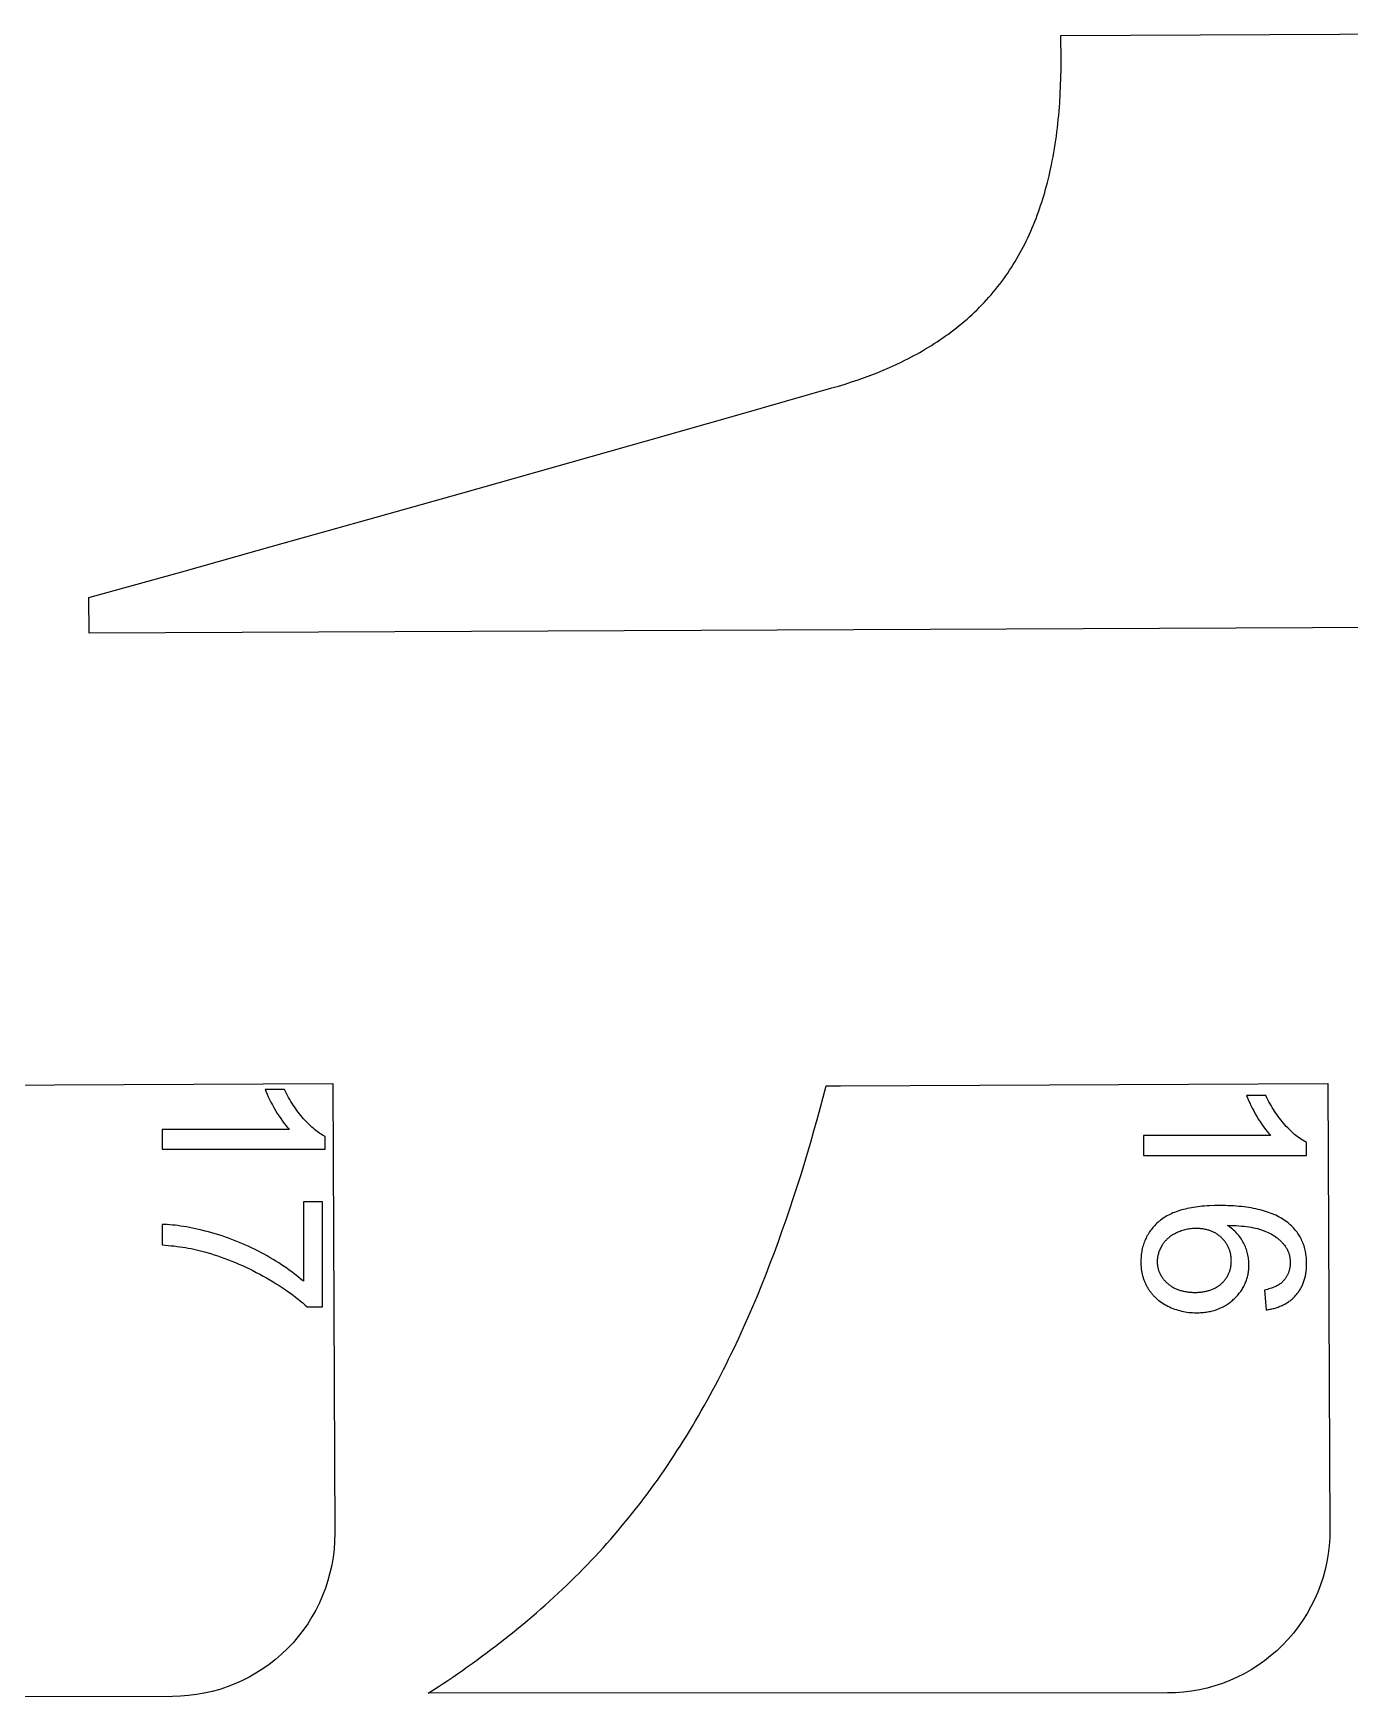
# Model space of a CAD drawing. Extents: x -8894 to -3022, y 6798 to 8329.
# Drawn here: x -4453 to -4048, y 7817 to 8329 of the extents above; entities that cross this region are included whole.
import ezdxf

# ---------------------------------------------------------------- set-up
doc = ezdxf.new("R2010")
doc.units = 0
doc.layers.add('LAYER_03', color=7, linetype='CONTINUOUS')
doc.layers.add('STEVILKE', color=7, linetype='CONTINUOUS')

msp = doc.modelspace()

# ---------------------------------------------------------------- linework, layer by layer
at = {"layer": 'LAYER_03'}
msp.add_lwpolyline([(-4035.93, 8146.39), (-4435.93, 8144.69), (-4435.97, 8155.59), (-4407.37, 8163.58), (-4378.77, 8171.59), (-4350.17, 8179.62), (-4321.58, 8187.67), (-4293, 8195.75), (-4264.43, 8203.85), (-4235.86, 8211.97), (-4207.3, 8220.11), (-4205.27, 8220.7), (-4203.27, 8221.31), (-4201.27, 8221.96), (-4199.29, 8222.62), (-4197.32, 8223.32), (-4195.36, 8224.05), (-4193.42, 8224.81), (-4191.5, 8225.6), (-4189.59, 8226.42), (-4187.7, 8227.28), (-4185.82, 8228.17), (-4184.89, 8228.63), (-4183.96, 8229.1), (-4183.04, 8229.58), (-4182.13, 8230.06), (-4181.21, 8230.56), (-4180.3, 8231.07), (-4179.4, 8231.58), (-4178.5, 8232.11), (-4177.61, 8232.65), (-4176.72, 8233.2), (-4175.84, 8233.75), (-4174.96, 8234.32), (-4174.08, 8234.91), (-4173.21, 8235.5), (-4172.35, 8236.11), (-4171.49, 8236.72), (-4170.64, 8237.35), (-4169.8, 8237.99), (-4168.97, 8238.64), (-4168.14, 8239.3), (-4167.32, 8239.97), (-4166.52, 8240.65), (-4165.72, 8241.34), (-4164.93, 8242.04), (-4164.15, 8242.76), (-4163.39, 8243.48), (-4162.63, 8244.21), (-4161.89, 8244.95), (-4161.16, 8245.7), (-4160.43, 8246.46), (-4159.72, 8247.23), (-4159.02, 8248.01), (-4158.33, 8248.8), (-4157.66, 8249.6), (-4156.99, 8250.4), (-4156.33, 8251.22), (-4155.69, 8252.05), (-4155.06, 8252.89), (-4154.43, 8253.74), (-4153.82, 8254.6), (-4153.22, 8255.46), (-4152.63, 8256.34), (-4152.06, 8257.23), (-4151.49, 8258.12), (-4150.94, 8259.03), (-4150.4, 8259.94), (-4149.87, 8260.85), (-4149.36, 8261.78), (-4148.86, 8262.71), (-4148.37, 8263.64), (-4147.89, 8264.58), (-4147.42, 8265.53), (-4146.97, 8266.49), (-4146.53, 8267.44), (-4146.1, 8268.41), (-4145.68, 8269.37), (-4145.28, 8270.34), (-4144.88, 8271.32), (-4144.5, 8272.3), (-4144.13, 8273.29), (-4143.77, 8274.28), (-4143.42, 8275.27), (-4143.08, 8276.27), (-4142.75, 8277.27), (-4142.44, 8278.28), (-4142.13, 8279.29), (-4141.83, 8280.31), (-4141.55, 8281.33), (-4141.27, 8282.35), (-4141, 8283.37), (-4140.5, 8285.42), (-4140.03, 8287.49), (-4139.76, 8288.75), (-4139.51, 8290.02), (-4139.26, 8291.29), (-4139.04, 8292.56), (-4138.82, 8293.83), (-4138.62, 8295.11), (-4138.42, 8296.38), (-4138.24, 8297.66), (-4138.07, 8298.93), (-4137.92, 8300.21), (-4137.77, 8301.49), (-4137.64, 8302.77), (-4137.51, 8304.06), (-4137.4, 8305.34), (-4137.3, 8306.63), (-4137.2, 8307.91), (-4137.05, 8310.49), (-4136.93, 8313.07), (-4136.84, 8315.65), (-4136.79, 8318.24), (-4136.78, 8320.83), (-4136.79, 8323.43), (-4136.83, 8326.03), (-4136.9, 8328.63), (-3986.72, 8329.28)], dxfattribs=at)
msp.add_lwpolyline([(-4510.92, 8005.37), (-4360.92, 8006.01), (-4360.33, 7867.64, -0.415348), (-4410.3, 7817.42), (-4598.66, 7817.33)], format="xyb", dxfattribs=at)
msp.add_lwpolyline([(-4104.04, 7818.5), (-4331.54, 7818.39), (-4328.51, 7820.36), (-4327, 7821.36), (-4325.5, 7822.37), (-4324, 7823.39), (-4322.51, 7824.41), (-4321.02, 7825.45), (-4319.54, 7826.49), (-4318.07, 7827.54), (-4316.6, 7828.6), (-4315.14, 7829.67), (-4313.69, 7830.75), (-4312.25, 7831.84), (-4310.81, 7832.93), (-4309.38, 7834.03), (-4307.96, 7835.14), (-4306.54, 7836.27), (-4305.14, 7837.39), (-4303.74, 7838.53), (-4302.35, 7839.68), (-4300.97, 7840.83), (-4299.59, 7842), (-4298.23, 7843.17), (-4296.88, 7844.35), (-4295.53, 7845.54), (-4294.2, 7846.74), (-4292.87, 7847.95), (-4291.56, 7849.17), (-4290.25, 7850.39), (-4288.95, 7851.63), (-4287.67, 7852.87), (-4286.4, 7854.12), (-4285.13, 7855.38), (-4283.88, 7856.65), (-4282.64, 7857.93), (-4281.41, 7859.22), (-4280.18, 7860.52), (-4278.97, 7861.83), (-4277.77, 7863.15), (-4276.59, 7864.48), (-4275.41, 7865.81), (-4274.24, 7867.16), (-4273.08, 7868.51), (-4271.94, 7869.88), (-4270.8, 7871.25), (-4269.67, 7872.64), (-4268.56, 7874.03), (-4267.45, 7875.43), (-4266.36, 7876.84), (-4265.27, 7878.26), (-4264.2, 7879.69), (-4263.14, 7881.13), (-4262.08, 7882.57), (-4261.04, 7884.03), (-4260.01, 7885.5), (-4258.98, 7886.97), (-4257.97, 7888.45), (-4256.97, 7889.95), (-4255.98, 7891.45), (-4255, 7892.96), (-4254.02, 7894.48), (-4253.06, 7896.01), (-4252.11, 7897.54), (-4251.17, 7899.09), (-4250.24, 7900.64), (-4249.32, 7902.2), (-4248.41, 7903.76), (-4247.51, 7905.33), (-4246.62, 7906.9), (-4245.75, 7908.47), (-4244.88, 7910.05), (-4244.02, 7911.63), (-4243.18, 7913.22), (-4242.34, 7914.81), (-4241.52, 7916.41), (-4240.7, 7918), (-4239.9, 7919.61), (-4239.1, 7921.21), (-4238.32, 7922.82), (-4237.54, 7924.44), (-4236.01, 7927.67), (-4234.52, 7930.93), (-4233.07, 7934.19), (-4231.65, 7937.47), (-4230.26, 7940.76), (-4228.9, 7944.07), (-4227.58, 7947.39), (-4226.28, 7950.72), (-4225.02, 7954.06), (-4223.78, 7957.41), (-4222.58, 7960.77), (-4221.4, 7964.15), (-4220.24, 7967.53), (-4219.12, 7970.93), (-4218.01, 7974.33), (-4216.93, 7977.75), (-4215.88, 7981.17), (-4214.85, 7984.6), (-4213.83, 7988.05), (-4212.84, 7991.49), (-4211.87, 7994.95), (-4210.92, 7998.41), (-4209.98, 8001.89), (-4209.07, 8005.36), (-4204.65, 8005.37), (-4054.66, 8006.01), (-4054.06, 7868.71, -0.415341)], format="xyb", close=True, dxfattribs=at)
at = {"layer": 'STEVILKE'}
for p, q in [((-4099.43, 7960.81), (-4099.8, 7960.69)), ((-4099.05, 7960.92), (-4099.43, 7960.81)), ((-4098.68, 7961.02), (-4099.05, 7960.92)), ((-4098.3, 7961.11), (-4098.68, 7961.02)), ((-4097.92, 7961.19), (-4098.3, 7961.11)), ((-4097.54, 7961.25), (-4097.92, 7961.19)), ((-4097.15, 7961.31), (-4097.54, 7961.25)), ((-4096.77, 7961.36), (-4097.15, 7961.31)), ((-4096.38, 7961.4), (-4096.77, 7961.36)), ((-4095.99, 7961.42), (-4096.38, 7961.4)), ((-4095.59, 7961.44), (-4095.99, 7961.42)), ((-4095.2, 7961.44), (-4095.59, 7961.44)), ((-4094.9, 7961.44), (-4095.2, 7961.44)), ((-4094.6, 7961.43), (-4094.9, 7961.44)), ((-4094.31, 7961.42), (-4094.6, 7961.43)), ((-4094.02, 7961.4), (-4094.31, 7961.42)), ((-4093.73, 7961.37), (-4094.02, 7961.4)), ((-4093.45, 7961.34), (-4093.73, 7961.37)), ((-4093.17, 7961.3), (-4093.45, 7961.34)), ((-4092.9, 7961.26), (-4093.17, 7961.3)), ((-4092.62, 7961.21), (-4092.9, 7961.26)), ((-4092.36, 7961.16), (-4092.62, 7961.21)), ((-4092.09, 7961.1), (-4092.36, 7961.16)), ((-4091.83, 7961.04), (-4092.09, 7961.1)), ((-4091.57, 7960.96), (-4091.83, 7961.04)), ((-4091.32, 7960.89), (-4091.57, 7960.96)), ((-4091.07, 7960.81), (-4091.32, 7960.89)), ((-4090.82, 7960.72), (-4091.07, 7960.81)), ((-4090.58, 7960.63), (-4090.82, 7960.72)), ((-4106.04, 7955.72), (-4106.19, 7955.41)), ((-4105.86, 7956.03), (-4106.04, 7955.72)), ((-4105.68, 7956.33), (-4105.86, 7956.03)), ((-4105.58, 7956.48), (-4105.68, 7956.33)), ((-4105.48, 7956.63), (-4105.58, 7956.48)), ((-4105.38, 7956.77), (-4105.48, 7956.63)), ((-4105.28, 7956.92), (-4105.38, 7956.77)), ((-4105.17, 7957.06), (-4105.28, 7956.92)), ((-4105.06, 7957.2), (-4105.17, 7957.06)), ((-4104.95, 7957.34), (-4105.06, 7957.2)), ((-4104.83, 7957.47), (-4104.95, 7957.34)), ((-4104.72, 7957.61), (-4104.83, 7957.47)), ((-4104.6, 7957.74), (-4104.72, 7957.61)), ((-4104.47, 7957.87), (-4104.6, 7957.74)), ((-4104.35, 7957.99), (-4104.47, 7957.87)), ((-4104.22, 7958.12), (-4104.35, 7957.99)), ((-4104.09, 7958.24), (-4104.22, 7958.12)), ((-4103.95, 7958.36), (-4104.09, 7958.24)), ((-4103.82, 7958.48), (-4103.95, 7958.36)), ((-4103.68, 7958.6), (-4103.82, 7958.48)), ((-4103.54, 7958.71), (-4103.68, 7958.6)), ((-4103.39, 7958.83), (-4103.54, 7958.71)), ((-4103.24, 7958.94), (-4103.39, 7958.83)), ((-4103.09, 7959.04), (-4103.24, 7958.94)), ((-4102.94, 7959.15), (-4103.09, 7959.04)), ((-4102.63, 7959.36), (-4102.94, 7959.15)), ((-4102.3, 7959.55), (-4102.63, 7959.36)), ((-4101.97, 7959.74), (-4102.3, 7959.55)), ((-4101.62, 7959.92), (-4101.97, 7959.74)), ((-4101.27, 7960.1), (-4101.62, 7959.92)), ((-4100.9, 7960.26), (-4101.27, 7960.1)), ((-4100.54, 7960.41), (-4100.9, 7960.26)), ((-4100.17, 7960.55), (-4100.54, 7960.41)), ((-4099.8, 7960.69), (-4100.17, 7960.55)), ((-4090.34, 7960.53), (-4090.58, 7960.63)), ((-4090.11, 7960.42), (-4090.34, 7960.53)), ((-4089.87, 7960.31), (-4090.11, 7960.42)), ((-4089.65, 7960.2), (-4089.87, 7960.31)), ((-4089.42, 7960.07), (-4089.65, 7960.2)), ((-4089.2, 7959.95), (-4089.42, 7960.07)), ((-4088.98, 7959.81), (-4089.2, 7959.95)), ((-4088.77, 7959.67), (-4088.98, 7959.81)), ((-4088.56, 7959.53), (-4088.77, 7959.67)), ((-4088.35, 7959.38), (-4088.56, 7959.53)), ((-4088.15, 7959.22), (-4088.35, 7959.38)), ((-4087.95, 7959.06), (-4088.15, 7959.22)), ((-4087.76, 7958.9), (-4087.95, 7959.06)), ((-4087.57, 7958.72), (-4087.76, 7958.9)), ((-4087.38, 7958.55), (-4087.57, 7958.72)), ((-4087.19, 7958.36), (-4087.38, 7958.55)), ((-4087.02, 7958.18), (-4087.19, 7958.36)), ((-4086.84, 7957.99), (-4087.02, 7958.18)), ((-4086.68, 7957.8), (-4086.84, 7957.99)), ((-4086.52, 7957.61), (-4086.68, 7957.8)), ((-4086.36, 7957.42), (-4086.52, 7957.61)), ((-4086.21, 7957.22), (-4086.36, 7957.42)), ((-4086.07, 7957.02), (-4086.21, 7957.22)), ((-4085.94, 7956.82), (-4086.07, 7957.02)), ((-4085.8, 7956.61), (-4085.94, 7956.82)), ((-4085.68, 7956.41), (-4085.8, 7956.61)), ((-4085.56, 7956.2), (-4085.68, 7956.41)), ((-4085.45, 7955.98), (-4085.56, 7956.2)), ((-4085.34, 7955.77), (-4085.45, 7955.98)), ((-4085.24, 7955.55), (-4085.34, 7955.77)), ((-4107.19, 7951.42), (-4107.2, 7951.25)), ((-4107.2, 7951.25), (-4107.19, 7951.01)), ((-4107.18, 7951.75), (-4107.19, 7951.58)), ((-4107.19, 7951.58), (-4107.19, 7951.42)), ((-4107.19, 7951.01), (-4107.18, 7950.77)), ((-4107.17, 7951.91), (-4107.18, 7951.75)), ((-4107.18, 7950.77), (-4107.17, 7950.53)), ((-4107.16, 7952.08), (-4107.17, 7951.91)), ((-4107.17, 7950.53), (-4107.15, 7950.3)), ((-4107.14, 7952.24), (-4107.16, 7952.08)), ((-4107.12, 7952.4), (-4107.14, 7952.24)), ((-4107.1, 7952.57), (-4107.12, 7952.4)), ((-4107.08, 7952.73), (-4107.1, 7952.57)), ((-4107.05, 7952.89), (-4107.08, 7952.73)), ((-4107.02, 7953.05), (-4107.05, 7952.89)), ((-4106.98, 7953.21), (-4107.02, 7953.05)), ((-4106.95, 7953.37), (-4106.98, 7953.21)), ((-4106.91, 7953.53), (-4106.95, 7953.37)), ((-4106.86, 7953.69), (-4106.91, 7953.53)), ((-4106.82, 7953.85), (-4106.86, 7953.69)), ((-4106.77, 7954.01), (-4106.82, 7953.85)), ((-4106.72, 7954.17), (-4106.77, 7954.01)), ((-4106.66, 7954.33), (-4106.72, 7954.17)), ((-4106.6, 7954.48), (-4106.66, 7954.33)), ((-4106.48, 7954.79), (-4106.6, 7954.48)), ((-4106.34, 7955.11), (-4106.48, 7954.79)), ((-4106.19, 7955.41), (-4106.34, 7955.11)), ((-4085.14, 7955.33), (-4085.24, 7955.55)), ((-4085.05, 7955.11), (-4085.14, 7955.33)), ((-4084.97, 7954.89), (-4085.05, 7955.11)), ((-4084.89, 7954.66), (-4084.97, 7954.89)), ((-4084.81, 7954.43), (-4084.89, 7954.66)), ((-4084.75, 7954.2), (-4084.81, 7954.43)), ((-4084.69, 7953.97), (-4084.75, 7954.2)), ((-4084.63, 7953.73), (-4084.69, 7953.97)), ((-4084.58, 7953.49), (-4084.63, 7953.73)), ((-4084.54, 7953.25), (-4084.58, 7953.49)), ((-4084.5, 7953.01), (-4084.54, 7953.25)), ((-4084.47, 7952.76), (-4084.5, 7953.01)), ((-4084.44, 7952.51), (-4084.47, 7952.76)), ((-4084.47, 7950.22), (-4084.44, 7950.47)), ((-4084.42, 7952.26), (-4084.44, 7952.51)), ((-4084.44, 7950.47), (-4084.42, 7950.72)), ((-4084.41, 7952.01), (-4084.42, 7952.26)), ((-4084.42, 7950.72), (-4084.41, 7950.97)), ((-4084.4, 7951.75), (-4084.41, 7952.01)), ((-4084.41, 7950.97), (-4084.4, 7951.23)), ((-4084.39, 7951.49), (-4084.4, 7951.75)), ((-4084.4, 7951.23), (-4084.39, 7951.49)), ((-4107.15, 7950.3), (-4107.12, 7950.06)), ((-4107.12, 7950.06), (-4107.09, 7949.83)), ((-4107.09, 7949.83), (-4107.05, 7949.6)), ((-4107.05, 7949.6), (-4107, 7949.38)), ((-4107, 7949.38), (-4106.95, 7949.15)), ((-4106.95, 7949.15), (-4106.89, 7948.93)), ((-4106.89, 7948.93), (-4106.83, 7948.71)), ((-4106.83, 7948.71), (-4106.76, 7948.49)), ((-4106.76, 7948.49), (-4106.68, 7948.28)), ((-4106.68, 7948.28), (-4106.6, 7948.06)), ((-4106.6, 7948.06), (-4106.51, 7947.85)), ((-4106.51, 7947.85), (-4106.41, 7947.64)), ((-4106.41, 7947.64), (-4106.31, 7947.43)), ((-4106.31, 7947.43), (-4106.2, 7947.23)), ((-4106.2, 7947.23), (-4106.09, 7947.02)), ((-4106.09, 7947.02), (-4105.97, 7946.82)), ((-4105.97, 7946.82), (-4105.85, 7946.62)), ((-4105.85, 7946.62), (-4105.71, 7946.43)), ((-4105.71, 7946.43), (-4105.58, 7946.23)), ((-4105.58, 7946.23), (-4105.43, 7946.04)), ((-4105.43, 7946.04), (-4105.28, 7945.85)), ((-4105.28, 7945.85), (-4105.13, 7945.66)), ((-4105.13, 7945.66), (-4104.96, 7945.47)), ((-4104.96, 7945.47), (-4104.8, 7945.29)), ((-4086.68, 7945.25), (-4086.52, 7945.44)), ((-4086.52, 7945.44), (-4086.36, 7945.62)), ((-4086.36, 7945.62), (-4086.21, 7945.81)), ((-4086.21, 7945.81), (-4086.07, 7946.01)), ((-4086.07, 7946.01), (-4085.94, 7946.2)), ((-4085.94, 7946.2), (-4085.8, 7946.4)), ((-4085.8, 7946.4), (-4085.68, 7946.6)), ((-4085.68, 7946.6), (-4085.56, 7946.81)), ((-4085.56, 7946.81), (-4085.45, 7947.02)), ((-4085.45, 7947.02), (-4085.34, 7947.23)), ((-4085.34, 7947.23), (-4085.24, 7947.44)), ((-4085.24, 7947.44), (-4085.14, 7947.66)), ((-4085.14, 7947.66), (-4085.05, 7947.88)), ((-4085.05, 7947.88), (-4084.97, 7948.1)), ((-4084.97, 7948.1), (-4084.89, 7948.32)), ((-4084.89, 7948.32), (-4084.81, 7948.55)), ((-4084.81, 7948.55), (-4084.75, 7948.78)), ((-4084.75, 7948.78), (-4084.69, 7949.01)), ((-4084.69, 7949.01), (-4084.63, 7949.25)), ((-4084.63, 7949.25), (-4084.58, 7949.48)), ((-4084.58, 7949.48), (-4084.54, 7949.73)), ((-4084.54, 7949.73), (-4084.5, 7949.97)), ((-4084.5, 7949.97), (-4084.47, 7950.22)), ((-4104.8, 7945.29), (-4104.62, 7945.11)), ((-4104.62, 7945.11), (-4104.44, 7944.93)), ((-4104.44, 7944.93), (-4104.25, 7944.75)), ((-4104.25, 7944.75), (-4104.06, 7944.57)), ((-4104.06, 7944.57), (-4103.86, 7944.4)), ((-4103.86, 7944.4), (-4103.66, 7944.23)), ((-4103.66, 7944.23), (-4103.45, 7944.07)), ((-4103.45, 7944.07), (-4103.24, 7943.92)), ((-4103.24, 7943.92), (-4103.03, 7943.77)), ((-4103.03, 7943.77), (-4102.81, 7943.62)), ((-4102.81, 7943.62), (-4102.58, 7943.48)), ((-4102.58, 7943.48), (-4102.35, 7943.35)), ((-4102.35, 7943.35), (-4102.12, 7943.22)), ((-4102.12, 7943.22), (-4101.88, 7943.1)), ((-4101.88, 7943.1), (-4101.64, 7942.98)), ((-4101.64, 7942.98), (-4101.39, 7942.87)), ((-4101.39, 7942.87), (-4101.14, 7942.76)), ((-4101.14, 7942.76), (-4100.89, 7942.66)), ((-4100.89, 7942.66), (-4100.63, 7942.57)), ((-4100.63, 7942.57), (-4100.36, 7942.48)), ((-4100.36, 7942.48), (-4100.09, 7942.39)), ((-4100.09, 7942.39), (-4099.82, 7942.31)), ((-4099.82, 7942.31), (-4099.54, 7942.24)), ((-4099.54, 7942.24), (-4099.26, 7942.17)), ((-4099.26, 7942.17), (-4098.98, 7942.11)), ((-4098.98, 7942.11), (-4098.69, 7942.05)), ((-4098.69, 7942.05), (-4098.39, 7942)), ((-4098.39, 7942), (-4098.09, 7941.95)), ((-4098.09, 7941.95), (-4097.79, 7941.91)), ((-4097.79, 7941.91), (-4097.48, 7941.88)), ((-4097.48, 7941.88), (-4097.17, 7941.85)), ((-4097.17, 7941.85), (-4096.85, 7941.82)), ((-4096.85, 7941.82), (-4096.53, 7941.8)), ((-4096.53, 7941.8), (-4096.2, 7941.79)), ((-4096.2, 7941.79), (-4095.54, 7941.78)), ((-4095.54, 7941.78), (-4094.9, 7941.79)), ((-4094.9, 7941.79), (-4094.59, 7941.8)), ((-4094.59, 7941.8), (-4094.28, 7941.82)), ((-4094.28, 7941.82), (-4093.97, 7941.84)), ((-4093.97, 7941.84), (-4093.67, 7941.87)), ((-4093.67, 7941.87), (-4093.38, 7941.91)), ((-4093.38, 7941.91), (-4093.09, 7941.95)), ((-4093.09, 7941.95), (-4092.8, 7942)), ((-4092.8, 7942), (-4092.52, 7942.05)), ((-4092.52, 7942.05), (-4092.24, 7942.1)), ((-4092.24, 7942.1), (-4091.96, 7942.17)), ((-4091.96, 7942.17), (-4091.69, 7942.23)), ((-4091.69, 7942.23), (-4091.43, 7942.31)), ((-4091.43, 7942.31), (-4091.17, 7942.38)), ((-4091.17, 7942.38), (-4090.91, 7942.47)), ((-4090.91, 7942.47), (-4090.66, 7942.56)), ((-4090.66, 7942.56), (-4090.41, 7942.65)), ((-4090.41, 7942.65), (-4090.16, 7942.75)), ((-4090.16, 7942.75), (-4089.92, 7942.86)), ((-4089.92, 7942.86), (-4089.69, 7942.97)), ((-4089.69, 7942.97), (-4089.46, 7943.08)), ((-4089.46, 7943.08), (-4089.23, 7943.2)), ((-4089.23, 7943.2), (-4089.01, 7943.33)), ((-4089.01, 7943.33), (-4088.79, 7943.46)), ((-4088.79, 7943.46), (-4088.57, 7943.6)), ((-4088.57, 7943.6), (-4088.36, 7943.74)), ((-4088.36, 7943.74), (-4088.16, 7943.89)), ((-4088.16, 7943.89), (-4087.96, 7944.04)), ((-4087.96, 7944.04), (-4087.76, 7944.2)), ((-4087.76, 7944.2), (-4087.57, 7944.37)), ((-4087.57, 7944.37), (-4087.38, 7944.54)), ((-4087.38, 7944.54), (-4087.19, 7944.71)), ((-4087.19, 7944.71), (-4087.02, 7944.89)), ((-4087.02, 7944.89), (-4086.84, 7945.07)), ((-4086.84, 7945.07), (-4086.68, 7945.25))]:
    msp.add_line(p, q, dxfattribs=at)
for points in [[(-4374.31, 7991.94), (-4413.41, 7991.94), (-4413.41, 7985.8), (-4363.24, 7985.8), (-4363.24, 7989.76), (-4363.64, 7989.97), (-4364.05, 7990.19), (-4364.46, 7990.44), (-4364.87, 7990.7), (-4365.28, 7990.98), (-4365.69, 7991.28), (-4366.11, 7991.59), (-4366.53, 7991.92), (-4366.94, 7992.27), (-4367.36, 7992.64), (-4367.79, 7993.02), (-4368.21, 7993.43), (-4368.63, 7993.85), (-4369.06, 7994.28), (-4369.49, 7994.74), (-4369.92, 7995.21), (-4370.34, 7995.7), (-4370.76, 7996.19), (-4371.17, 7996.7), (-4371.57, 7997.22), (-4371.97, 7997.74), (-4372.35, 7998.28), (-4372.73, 7998.83), (-4373.1, 7999.39), (-4373.47, 7999.95), (-4373.82, 8000.53), (-4374.17, 8001.12), (-4374.51, 8001.72), (-4374.84, 8002.32), (-4375.16, 8002.94), (-4375.47, 8003.57), (-4375.78, 8004.21), (-4381.71, 8004.21), (-4381.43, 8003.48), (-4381.12, 8002.73), (-4380.77, 8001.96), (-4380.39, 8001.16), (-4379.98, 8000.34), (-4379.53, 7999.5), (-4379.05, 7998.64), (-4378.54, 7997.75), (-4378.01, 7996.87), (-4377.48, 7996.04), (-4376.95, 7995.25), (-4376.43, 7994.5), (-4375.9, 7993.79), (-4375.37, 7993.13), (-4374.84, 7992.51), (-4374.58, 7992.22)], [(-4072.3, 7990.07), (-4111.39, 7990.07), (-4111.39, 7983.94), (-4061.22, 7983.94), (-4061.22, 7987.89), (-4061.62, 7988.1), (-4062.03, 7988.33), (-4062.44, 7988.57), (-4062.85, 7988.83), (-4063.26, 7989.11), (-4063.68, 7989.41), (-4064.09, 7989.72), (-4064.51, 7990.06), (-4064.93, 7990.41), (-4065.35, 7990.77), (-4065.77, 7991.16), (-4066.19, 7991.56), (-4066.61, 7991.98), (-4067.04, 7992.42), (-4067.47, 7992.87), (-4067.9, 7993.34), (-4068.32, 7993.83), (-4068.74, 7994.33), (-4069.15, 7994.83), (-4069.56, 7995.35), (-4069.95, 7995.88), (-4070.34, 7996.42), (-4070.71, 7996.96), (-4071.09, 7997.52), (-4071.45, 7998.09), (-4071.8, 7998.67), (-4072.15, 7999.25), (-4072.49, 7999.85), (-4072.82, 8000.46), (-4073.14, 8001.08), (-4073.45, 8001.7), (-4073.76, 8002.34), (-4079.69, 8002.34), (-4079.41, 8001.62), (-4079.1, 8000.87), (-4078.75, 8000.09), (-4078.37, 7999.3), (-4077.96, 7998.48), (-4077.51, 7997.64), (-4077.03, 7996.77), (-4076.52, 7995.88), (-4075.99, 7995.01), (-4075.46, 7994.17), (-4074.94, 7993.38), (-4074.41, 7992.63), (-4073.88, 7991.93), (-4073.35, 7991.27), (-4072.82, 7990.65), (-4072.56, 7990.36)], [(-4368.86, 7937.34), (-4364.09, 7937.34), (-4364.09, 7969.68), (-4369.98, 7969.68), (-4369.98, 7945.21), (-4370.66, 7945.79), (-4371.35, 7946.37), (-4372.06, 7946.94), (-4372.8, 7947.51), (-4373.55, 7948.08), (-4374.32, 7948.64), (-4375.1, 7949.2), (-4375.91, 7949.75), (-4376.74, 7950.3), (-4377.58, 7950.84), (-4378.45, 7951.38), (-4379.33, 7951.92), (-4380.23, 7952.45), (-4381.16, 7952.98), (-4382.1, 7953.5), (-4383.06, 7954.02), (-4384.03, 7954.53), (-4385, 7955.03), (-4385.98, 7955.51), (-4386.97, 7955.97), (-4387.96, 7956.42), (-4388.96, 7956.86), (-4389.95, 7957.28), (-4390.96, 7957.68), (-4391.97, 7958.07), (-4392.98, 7958.45), (-4394, 7958.81), (-4395.02, 7959.15), (-4396.05, 7959.48), (-4397.08, 7959.79), (-4398.12, 7960.09), (-4399.16, 7960.38), (-4400.19, 7960.65), (-4401.21, 7960.9), (-4402.21, 7961.13), (-4403.18, 7961.35), (-4404.14, 7961.56), (-4405.08, 7961.74), (-4406, 7961.91), (-4406.9, 7962.07), (-4407.78, 7962.2), (-4408.64, 7962.32), (-4409.48, 7962.43), (-4410.31, 7962.51), (-4411.11, 7962.58), (-4411.89, 7962.64), (-4412.66, 7962.67), (-4413.41, 7962.7), (-4413.41, 7956.39), (-4412.48, 7956.32), (-4411.56, 7956.24), (-4410.65, 7956.15), (-4409.75, 7956.05), (-4408.86, 7955.94), (-4407.98, 7955.82), (-4407.1, 7955.69), (-4406.24, 7955.55), (-4405.39, 7955.39), (-4404.54, 7955.23), (-4403.71, 7955.06), (-4402.88, 7954.88), (-4402.06, 7954.68), (-4401.26, 7954.48), (-4400.46, 7954.26), (-4398.56, 7953.71), (-4397.45, 7953.37), (-4396.35, 7953.01), (-4395.25, 7952.63), (-4394.16, 7952.23), (-4393.07, 7951.82), (-4391.98, 7951.39), (-4390.89, 7950.95), (-4389.81, 7950.49), (-4388.74, 7950.01), (-4387.67, 7949.52), (-4386.6, 7949.01), (-4385.53, 7948.48), (-4384.47, 7947.93), (-4383.41, 7947.37), (-4382.36, 7946.8), (-4381.32, 7946.21), (-4380.3, 7945.62), (-4379.32, 7945.04), (-4378.36, 7944.45), (-4377.42, 7943.86), (-4376.51, 7943.27), (-4375.63, 7942.68), (-4374.77, 7942.09), (-4373.94, 7941.5), (-4373.14, 7940.9), (-4372.36, 7940.31), (-4371.61, 7939.72), (-4370.88, 7939.12), (-4370.18, 7938.53), (-4369.51, 7937.93)], [(-4073.66, 7936.39), (-4073.3, 7936.44), (-4072.94, 7936.5), (-4072.59, 7936.56), (-4072.24, 7936.63), (-4071.9, 7936.7), (-4071.56, 7936.78), (-4071.23, 7936.86), (-4070.9, 7936.96), (-4070.58, 7937.05), (-4070.26, 7937.16), (-4069.95, 7937.26), (-4069.64, 7937.38), (-4069.34, 7937.5), (-4069.04, 7937.63), (-4068.75, 7937.76), (-4068.46, 7937.9), (-4068.18, 7938.04), (-4067.9, 7938.19), (-4067.63, 7938.35), (-4067.36, 7938.51), (-4067.1, 7938.68), (-4066.84, 7938.85), (-4066.58, 7939.03), (-4066.33, 7939.21), (-4066.09, 7939.4), (-4065.85, 7939.6), (-4065.62, 7939.8), (-4065.39, 7940.01), (-4065.17, 7940.23), (-4064.95, 7940.45), (-4064.73, 7940.68), (-4064.52, 7940.91), (-4064.32, 7941.15), (-4064.12, 7941.39), (-4063.93, 7941.63), (-4063.75, 7941.88), (-4063.57, 7942.14), (-4063.4, 7942.4), (-4063.24, 7942.66), (-4063.08, 7942.92), (-4062.93, 7943.19), (-4062.78, 7943.47), (-4062.64, 7943.75), (-4062.51, 7944.03), (-4062.38, 7944.32), (-4062.26, 7944.61), (-4062.15, 7944.91), (-4062.04, 7945.21), (-4061.94, 7945.51), (-4061.85, 7945.82), (-4061.76, 7946.13), (-4061.68, 7946.45), (-4061.61, 7946.77), (-4061.54, 7947.09), (-4061.48, 7947.42), (-4061.42, 7947.76), (-4061.38, 7948.09), (-4061.33, 7948.43), (-4061.3, 7948.78), (-4061.27, 7949.13), (-4061.25, 7949.48), (-4061.23, 7949.84), (-4061.22, 7950.2), (-4061.22, 7950.57), (-4061.22, 7951.06), (-4061.24, 7951.55), (-4061.27, 7952.02), (-4061.31, 7952.5), (-4061.36, 7952.96), (-4061.42, 7953.42), (-4061.49, 7953.88), (-4061.58, 7954.32), (-4061.67, 7954.76), (-4061.78, 7955.2), (-4061.89, 7955.62), (-4062.02, 7956.05), (-4062.16, 7956.46), (-4062.31, 7956.87), (-4062.48, 7957.27), (-4062.65, 7957.67), (-4062.83, 7958.06), (-4063.03, 7958.44), (-4063.24, 7958.82), (-4063.45, 7959.19), (-4063.68, 7959.55), (-4063.92, 7959.91), (-4064.18, 7960.26), (-4064.44, 7960.61), (-4064.71, 7960.95), (-4065, 7961.28), (-4065.29, 7961.61), (-4065.6, 7961.93), (-4065.92, 7962.24), (-4066.25, 7962.55), (-4066.59, 7962.85), (-4066.94, 7963.15), (-4067.36, 7963.48), (-4067.8, 7963.8), (-4068.25, 7964.1), (-4068.71, 7964.4), (-4069.19, 7964.69), (-4069.69, 7964.97), (-4070.2, 7965.23), (-4070.73, 7965.49), (-4071.27, 7965.73), (-4071.83, 7965.97), (-4072.4, 7966.19), (-4072.99, 7966.41), (-4073.59, 7966.61), (-4074.21, 7966.81), (-4074.85, 7966.99), (-4075.5, 7967.16), (-4076.16, 7967.32), (-4076.85, 7967.47), (-4077.54, 7967.62), (-4078.26, 7967.75), (-4078.98, 7967.87), (-4079.73, 7967.98), (-4080.48, 7968.07), (-4081.26, 7968.16), (-4082.05, 7968.24), (-4082.85, 7968.31), (-4083.67, 7968.37), (-4084.51, 7968.41), (-4085.36, 7968.45), (-4086.23, 7968.48), (-4087.11, 7968.49), (-4088.01, 7968.5), (-4089.6, 7968.48), (-4091.13, 7968.42), (-4091.88, 7968.38), (-4092.61, 7968.33), (-4093.32, 7968.27), (-4094.03, 7968.2), (-4094.71, 7968.12), (-4095.39, 7968.03), (-4096.05, 7967.93), (-4096.69, 7967.82), (-4097.32, 7967.7), (-4097.94, 7967.57), (-4098.54, 7967.43), (-4099.13, 7967.29), (-4099.71, 7967.13), (-4100.26, 7966.97), (-4100.81, 7966.79), (-4101.34, 7966.61), (-4101.86, 7966.41), (-4102.36, 7966.21), (-4102.85, 7966), (-4103.32, 7965.78), (-4103.78, 7965.54), (-4104.23, 7965.3), (-4104.66, 7965.05), (-4105.08, 7964.79), (-4105.48, 7964.52), (-4105.87, 7964.24), (-4106.24, 7963.96), (-4106.42, 7963.81), (-4106.6, 7963.66), (-4106.95, 7963.35), (-4107.28, 7963.04), (-4107.61, 7962.73), (-4107.92, 7962.4), (-4108.22, 7962.08), (-4108.52, 7961.74), (-4108.8, 7961.41), (-4109.07, 7961.06), (-4109.33, 7960.71), (-4109.57, 7960.36), (-4109.81, 7960), (-4110.04, 7959.63), (-4110.25, 7959.26), (-4110.46, 7958.88), (-4110.65, 7958.5), (-4110.83, 7958.11), (-4111, 7957.72), (-4111.16, 7957.32), (-4111.31, 7956.91), (-4111.45, 7956.5), (-4111.57, 7956.09), (-4111.69, 7955.67), (-4111.79, 7955.24), (-4111.89, 7954.81), (-4111.97, 7954.37), (-4112.04, 7953.93), (-4112.1, 7953.48), (-4112.15, 7953.02), (-4112.19, 7952.56), (-4112.22, 7952.1), (-4112.24, 7951.63), (-4112.24, 7951.15), (-4112.23, 7950.59), (-4112.21, 7950.04), (-4112.17, 7949.5), (-4112.11, 7948.96), (-4112.03, 7948.43), (-4111.94, 7947.91), (-4111.83, 7947.4), (-4111.7, 7946.89), (-4111.63, 7946.64), (-4111.56, 7946.39), (-4111.48, 7946.14), (-4111.4, 7945.9), (-4111.32, 7945.66), (-4111.23, 7945.41), (-4111.13, 7945.18), (-4111.03, 7944.94), (-4110.93, 7944.7), (-4110.82, 7944.47), (-4110.71, 7944.24), (-4110.6, 7944.01), (-4110.48, 7943.78), (-4110.35, 7943.55), (-4110.23, 7943.33), (-4110.09, 7943.11), (-4109.96, 7942.89), (-4109.82, 7942.67), (-4109.67, 7942.46), (-4109.53, 7942.24), (-4109.38, 7942.04), (-4109.22, 7941.83), (-4109.06, 7941.63), (-4108.9, 7941.43), (-4108.74, 7941.23), (-4108.57, 7941.04), (-4108.39, 7940.85), (-4108.22, 7940.66), (-4108.04, 7940.48), (-4107.85, 7940.3), (-4107.66, 7940.12), (-4107.47, 7939.94), (-4107.28, 7939.77), (-4107.08, 7939.6), (-4106.88, 7939.43), (-4106.67, 7939.27), (-4106.25, 7938.95), (-4105.81, 7938.64), (-4105.36, 7938.35), (-4104.89, 7938.06), (-4104.4, 7937.79), (-4103.91, 7937.53), (-4103.4, 7937.29), (-4102.89, 7937.06), (-4102.37, 7936.84), (-4101.85, 7936.65), (-4101.32, 7936.46), (-4100.78, 7936.3), (-4100.25, 7936.15), (-4099.7, 7936.01), (-4099.15, 7935.89), (-4098.6, 7935.79), (-4098.04, 7935.7), (-4097.48, 7935.63), (-4096.91, 7935.58), (-4096.33, 7935.54), (-4095.75, 7935.51), (-4095.16, 7935.51), (-4094.72, 7935.51), (-4094.28, 7935.52), (-4093.85, 7935.54), (-4093.42, 7935.57), (-4092.99, 7935.61), (-4092.57, 7935.66), (-4092.16, 7935.71), (-4091.75, 7935.78), (-4091.35, 7935.85), (-4090.95, 7935.93), (-4090.56, 7936.02), (-4090.17, 7936.11), (-4089.79, 7936.22), (-4089.41, 7936.33), (-4089.04, 7936.45), (-4088.67, 7936.58), (-4088.31, 7936.72), (-4087.95, 7936.87), (-4087.6, 7937.03), (-4087.25, 7937.19), (-4086.91, 7937.36), (-4086.57, 7937.54), (-4086.24, 7937.73), (-4085.91, 7937.93), (-4085.59, 7938.14), (-4085.28, 7938.35), (-4084.97, 7938.58), (-4084.66, 7938.81), (-4084.36, 7939.05), (-4084.07, 7939.3), (-4083.78, 7939.55), (-4083.49, 7939.82), (-4083.21, 7940.09), (-4082.94, 7940.36), (-4082.68, 7940.64), (-4082.43, 7940.92), (-4082.19, 7941.21), (-4081.96, 7941.5), (-4081.73, 7941.79), (-4081.52, 7942.09), (-4081.31, 7942.39), (-4081.11, 7942.69), (-4080.92, 7943), (-4080.74, 7943.31), (-4080.57, 7943.62), (-4080.4, 7943.94), (-4080.25, 7944.26), (-4080.1, 7944.58), (-4079.97, 7944.91), (-4079.84, 7945.24), (-4079.72, 7945.58), (-4079.61, 7945.92), (-4079.51, 7946.26), (-4079.42, 7946.61), (-4079.33, 7946.96), (-4079.26, 7947.31), (-4079.19, 7947.67), (-4079.13, 7948.03), (-4079.09, 7948.39), (-4079.05, 7948.76), (-4079.02, 7949.13), (-4078.99, 7949.5), (-4078.98, 7949.88), (-4078.98, 7950.26), (-4078.98, 7950.7), (-4079, 7951.14), (-4079.03, 7951.57), (-4079.08, 7952), (-4079.14, 7952.43), (-4079.21, 7952.85), (-4079.29, 7953.28), (-4079.38, 7953.7), (-4079.49, 7954.12), (-4079.61, 7954.53), (-4079.75, 7954.95), (-4079.9, 7955.36), (-4080.06, 7955.77), (-4080.23, 7956.17), (-4080.41, 7956.58), (-4080.61, 7956.98), (-4080.82, 7957.37), (-4081.05, 7957.76), (-4081.29, 7958.14), (-4081.54, 7958.52), (-4081.8, 7958.88), (-4082.08, 7959.24), (-4082.38, 7959.59), (-4082.68, 7959.93), (-4083, 7960.27), (-4083.34, 7960.6), (-4083.68, 7960.92), (-4084.04, 7961.23), (-4084.42, 7961.53), (-4084.81, 7961.83), (-4085.21, 7962.12), (-4085.62, 7962.4), (-4084.7, 7962.38), (-4083.8, 7962.36), (-4082.93, 7962.32), (-4082.09, 7962.26), (-4081.27, 7962.2), (-4080.48, 7962.12), (-4079.72, 7962.03), (-4078.98, 7961.93), (-4078.28, 7961.81), (-4077.59, 7961.69), (-4076.94, 7961.55), (-4076.31, 7961.39), (-4075.71, 7961.23), (-4075.14, 7961.05), (-4074.86, 7960.96), (-4074.59, 7960.86), (-4074.32, 7960.76), (-4074.07, 7960.66), (-4073.57, 7960.45), (-4073.08, 7960.22), (-4072.61, 7959.99), (-4072.16, 7959.75), (-4071.72, 7959.5), (-4071.3, 7959.23), (-4070.89, 7958.96), (-4070.5, 7958.68), (-4070.31, 7958.54), (-4070.12, 7958.39), (-4069.94, 7958.24), (-4069.76, 7958.09), (-4069.58, 7957.94), (-4069.41, 7957.78), (-4069.24, 7957.62), (-4069.08, 7957.46), (-4068.92, 7957.3), (-4068.76, 7957.14), (-4068.61, 7956.97), (-4068.46, 7956.8), (-4068.31, 7956.62), (-4068.17, 7956.45), (-4068.03, 7956.27), (-4067.8, 7955.95), (-4067.7, 7955.81), (-4067.61, 7955.67), (-4067.51, 7955.53), (-4067.43, 7955.38), (-4067.34, 7955.24), (-4067.26, 7955.09), (-4067.18, 7954.94), (-4067.11, 7954.79), (-4067.04, 7954.64), (-4066.97, 7954.48), (-4066.9, 7954.33), (-4066.84, 7954.17), (-4066.78, 7954.02), (-4066.72, 7953.86), (-4066.67, 7953.7), (-4066.62, 7953.54), (-4066.58, 7953.37), (-4066.53, 7953.21), (-4066.49, 7953.04), (-4066.46, 7952.88), (-4066.42, 7952.71), (-4066.39, 7952.54), (-4066.36, 7952.37), (-4066.34, 7952.19), (-4066.32, 7952.02), (-4066.3, 7951.84), (-4066.29, 7951.67), (-4066.28, 7951.49), (-4066.27, 7951.31), (-4066.26, 7951.13), (-4066.26, 7950.95), (-4066.26, 7950.72), (-4066.27, 7950.49), (-4066.29, 7950.27), (-4066.3, 7950.05), (-4066.33, 7949.83), (-4066.35, 7949.62), (-4066.39, 7949.41), (-4066.43, 7949.19), (-4066.47, 7948.99), (-4066.52, 7948.78), (-4066.57, 7948.58), (-4066.63, 7948.37), (-4066.7, 7948.17), (-4066.76, 7947.98), (-4066.84, 7947.78), (-4066.92, 7947.59), (-4067, 7947.4), (-4067.09, 7947.21), (-4067.19, 7947.02), (-4067.29, 7946.84), (-4067.39, 7946.66), (-4067.5, 7946.48), (-4067.62, 7946.3), (-4067.74, 7946.13), (-4067.86, 7945.95), (-4067.99, 7945.78), (-4068.13, 7945.62), (-4068.27, 7945.45), (-4068.42, 7945.29), (-4068.57, 7945.13), (-4068.73, 7944.97), (-4068.89, 7944.81), (-4068.99, 7944.72), (-4069.1, 7944.63), (-4069.21, 7944.54), (-4069.33, 7944.45), (-4069.45, 7944.36), (-4069.57, 7944.27), (-4069.7, 7944.19), (-4069.83, 7944.1), (-4069.96, 7944.02), (-4070.1, 7943.94), (-4070.25, 7943.86), (-4070.39, 7943.78), (-4070.7, 7943.63), (-4071.02, 7943.48), (-4071.35, 7943.34), (-4071.7, 7943.2), (-4072.07, 7943.07), (-4072.45, 7942.94), (-4072.85, 7942.82), (-4073.26, 7942.71), (-4073.69, 7942.6), (-4074.14, 7942.49)]]:
    msp.add_lwpolyline(points, close=True, dxfattribs=at)

doc.saveas('drawing.dxf')
